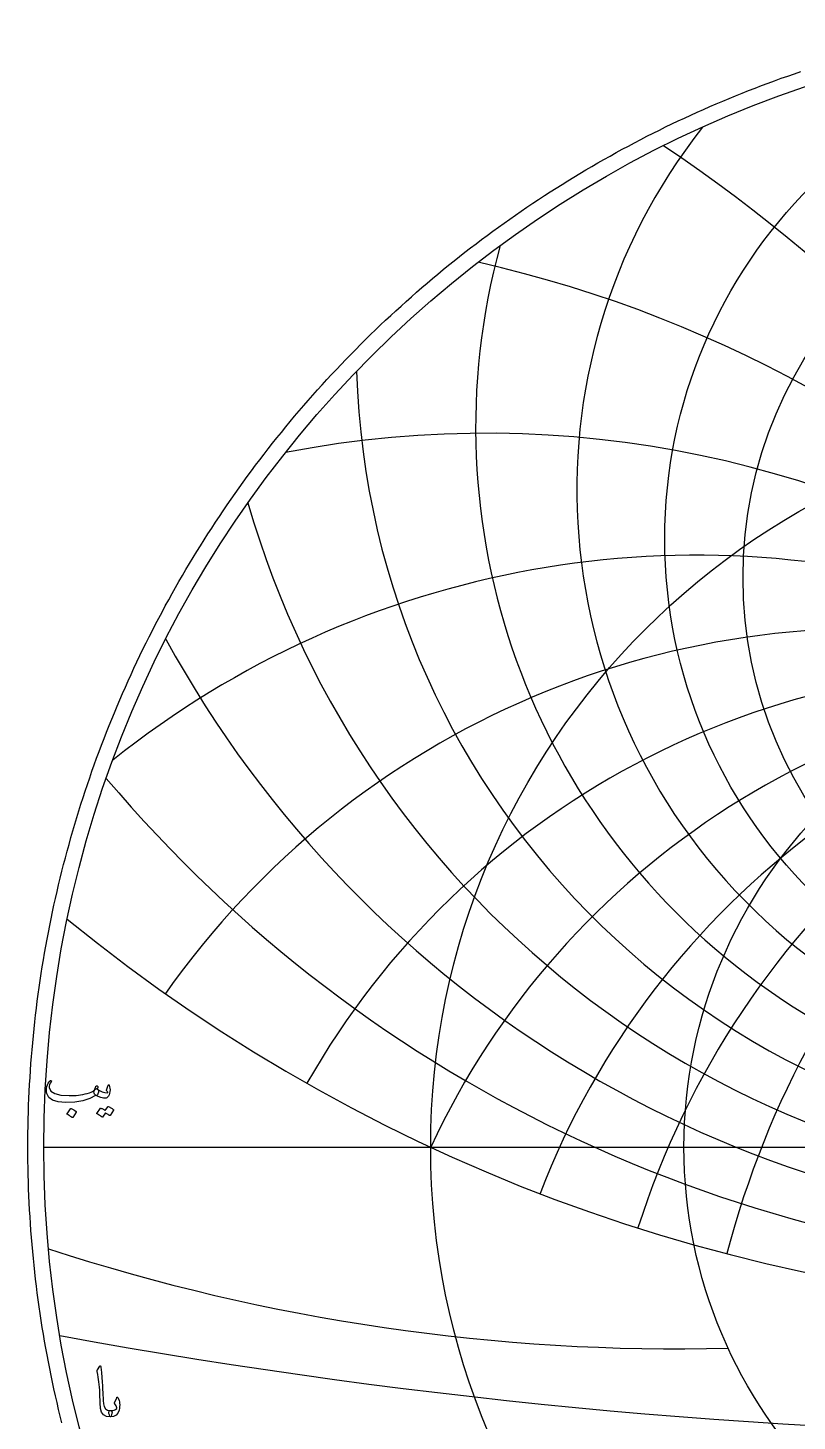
# Model space of a CAD drawing. Header units: millimetres. Extents: x -62 to 62, y -62 to 63.
# Drawn here: x -61.6 to -19.9, y -14.9 to 60.8 of the extents above; entities that cross this region are included whole.
import ezdxf

# ---------------------------------------------------------------- set-up
doc = ezdxf.new("R2010")
doc.units = ezdxf.units.MM
for name, color, linetype in [('CUT_OUTER', 1, 'Continuous'), ('ENGRAVE', 7, 'Continuous'), ('ENGRAVE_FINE', 8, 'Continuous'), ('TEXT', 5, 'Continuous')]:
    doc.layers.add(name, color=color, linetype=linetype)

msp = doc.modelspace()

# ---------------------------------------------------------------- linework, layer by layer
at = {"layer": 'CUT_OUTER'}
msp.add_lwpolyline([(-59.7661, -14.9706), (-59.8568, -14.6036), (-59.9453, -14.2361), (-60.0315, -13.868), (-60.1154, -13.4994), (-60.1971, -13.1303), (-60.2766, -12.7606), (-60.3537, -12.3906), (-60.4286, -12.02), (-60.5012, -11.649), (-60.5716, -11.2775), (-60.6396, -10.9057), (-60.7054, -10.5334), (-60.7689, -10.1607), (-60.8301, -9.7876), (-60.889, -9.4142), (-60.9456, -9.0404), (-61, -8.6663), (-61.052, -8.2919), (-61.1017, -7.9171), (-61.1491, -7.542), (-61.1943, -7.1667), (-61.2371, -6.7911), (-61.2776, -6.4152), (-61.3158, -6.0391), (-61.3517, -5.6627), (-61.3853, -5.2862), (-61.4166, -4.9094), (-61.4456, -4.5325), (-61.4722, -4.1554), (-61.4966, -3.7781), (-61.5186, -3.4007), (-61.5383, -3.0232), (-61.5557, -2.6455), (-61.5708, -2.2678), (-61.5835, -1.89), (-61.5939, -1.512), (-61.6021, -1.1341), (-61.6079, -0.7561), (-61.6113, -0.378), (-61.6125, 0), (-61.6113, 0.378), (-61.6079, 0.7561), (-61.6021, 1.1341), (-61.5939, 1.512), (-61.5835, 1.89), (-61.5708, 2.2678), (-61.5557, 2.6455), (-61.5383, 3.0232), (-61.5186, 3.4007), (-61.4966, 3.7781), (-61.4722, 4.1554), (-61.4456, 4.5325), (-61.4166, 4.9094), (-61.3853, 5.2862), (-61.3517, 5.6627), (-61.3158, 6.0391), (-61.2776, 6.4152), (-61.2371, 6.7911), (-61.1943, 7.1667), (-61.1491, 7.542), (-61.1017, 7.9171), (-61.052, 8.2919), (-61, 8.6663), (-60.9456, 9.0404), (-60.889, 9.4142), (-60.8301, 9.7876), (-60.7689, 10.1607), (-60.7054, 10.5334), (-60.6396, 10.9057), (-60.5716, 11.2775), (-60.5012, 11.649), (-60.4286, 12.02), (-60.3537, 12.3906), (-60.2766, 12.7606), (-60.1971, 13.1303), (-60.1154, 13.4994), (-60.0315, 13.868), (-59.9453, 14.2361), (-59.8568, 14.6036), (-59.7661, 14.9706), (-59.6731, 15.3371), (-59.5778, 15.7029), (-59.4804, 16.0682), (-59.3807, 16.4328), (-59.2787, 16.7969), (-59.1745, 17.1603), (-59.0681, 17.5231), (-58.9595, 17.8852), (-58.8486, 18.2466), (-58.7356, 18.6073), (-58.6203, 18.9674), (-58.5028, 19.3267), (-58.3831, 19.6853), (-58.2612, 20.0432), (-58.1372, 20.4003), (-58.0109, 20.7566), (-57.8824, 21.1122), (-57.7518, 21.4669), (-57.619, 21.8209), (-57.484, 22.174), (-57.3469, 22.5263), (-57.2076, 22.8778), (-57.0661, 23.2284), (-56.9225, 23.5781), (-56.7768, 23.9269), (-56.6289, 24.2748), (-56.4789, 24.6218), (-56.3267, 24.9679), (-56.1725, 25.3131), (-56.0161, 25.6573), (-55.8576, 26.0005), (-55.697, 26.3427), (-55.5344, 26.684), (-55.3696, 27.0242), (-55.2027, 27.3635), (-55.0338, 27.7017), (-54.8628, 28.0388), (-54.6897, 28.3749), (-54.5146, 28.71), (-54.3374, 29.0439), (-54.1581, 29.3768), (-53.9769, 29.7085), (-53.7936, 30.0392), (-53.6082, 30.3687), (-53.4209, 30.6971), (-53.2315, 31.0243), (-53.0402, 31.3503), (-52.8468, 31.6752), (-52.6515, 31.9988), (-52.4541, 32.3213), (-52.2548, 32.6425), (-52.0535, 32.9625), (-51.8503, 33.2813), (-51.6451, 33.5988), (-51.438, 33.9151), (-51.2289, 34.2301), (-51.0179, 34.5438), (-50.805, 34.8562), (-50.5902, 35.1672), (-50.3734, 35.477), (-50.1548, 35.7854), (-49.9343, 36.0925), (-49.7119, 36.3982), (-49.4876, 36.7025), (-49.2615, 37.0055), (-49.0335, 37.307), (-48.8037, 37.6072), (-48.572, 37.906), (-48.3385, 38.2033), (-48.1032, 38.4992), (-47.866, 38.7936), (-47.6271, 39.0866), (-47.3864, 39.3781), (-47.1439, 39.6681), (-46.8996, 39.9566), (-46.6535, 40.2436), (-46.4057, 40.5291), (-46.1562, 40.8131), (-45.9049, 41.0955), (-45.6519, 41.3764), (-45.3971, 41.6558), (-45.1407, 41.9335), (-44.8825, 42.2097), (-44.6227, 42.4843), (-44.3612, 42.7573), (-44.098, 43.0287), (-43.8331, 43.2985), (-43.5666, 43.5666), (-43.2985, 43.8331), (-43.0287, 44.098), (-42.7573, 44.3612), (-42.4843, 44.6227), (-42.2097, 44.8825), (-41.9335, 45.1407), (-41.6558, 45.3971), (-41.3764, 45.6519), (-41.0955, 45.9049), (-40.8131, 46.1562), (-40.5291, 46.4057), (-40.2436, 46.6535), (-39.9566, 46.8996), (-39.6681, 47.1439), (-39.3781, 47.3864), (-39.0866, 47.6271), (-38.7936, 47.866), (-38.4992, 48.1032), (-38.2033, 48.3385), (-37.906, 48.572), (-37.6072, 48.8037), (-37.307, 49.0335), (-37.0055, 49.2615), (-36.7025, 49.4876), (-36.3982, 49.7119), (-36.0925, 49.9343), (-35.7854, 50.1548), (-35.477, 50.3734), (-35.1672, 50.5902), (-34.8562, 50.805), (-34.5438, 51.0179), (-34.2301, 51.2289), (-33.9151, 51.438), (-33.5988, 51.6451), (-33.2813, 51.8503), (-32.9625, 52.0535), (-32.6425, 52.2548), (-32.3213, 52.4541), (-31.9988, 52.6515), (-31.6752, 52.8468), (-31.3503, 53.0402), (-31.0243, 53.2315), (-30.6971, 53.4209), (-30.3687, 53.6082), (-30.0392, 53.7936), (-29.7085, 53.9769), (-29.3768, 54.1581), (-29.0439, 54.3374), (-28.71, 54.5146), (-28.3749, 54.6897), (-28.0388, 54.8628), (-27.7017, 55.0338), (-27.3635, 55.2027), (-27.0242, 55.3696), (-26.684, 55.5344), (-26.3427, 55.697), (-26.0005, 55.8576), (-25.6573, 56.0161), (-25.3131, 56.1725), (-24.9679, 56.3267), (-24.6218, 56.4789), (-24.2748, 56.6289), (-23.9269, 56.7768), (-23.5781, 56.9225), (-23.2284, 57.0661), (-22.8778, 57.2076), (-22.5263, 57.3469), (-22.174, 57.484), (-21.8209, 57.619), (-21.4669, 57.7518), (-21.1122, 57.8824), (-20.7566, 58.0109), (-20.4003, 58.1372), (-20.0432, 58.2612), (-19.6853, 58.3831)], dxfattribs=at)
at = {"layer": 'ENGRAVE'}
msp.add_lwpolyline([(-60.75, 0), (60.75, 0)], dxfattribs=at)
for centre, radius in [((0, 0), 60.75), ((0, 33.0117), 27.0686), ((0, 30.9158), 22.8253), ((0, 0), 39.7663), ((0, 0), 26.0306)]:
    msp.add_circle(centre, radius, dxfattribs=at)
for centre, radius, start, end in [((0, 35.6694), 31.8404, 141.807745, 38.192255), ((0, 39.0633), 37.3271, 164.663432, 15.336568), ((0, 43.4561), 43.8031, 181.754826, 358.245174), ((0, 49.2602), 51.6924, 196.051023, 343.948977), ((0, 57.1591), 61.6899, 208.658993, 331.341007), ((0, -18.5433), 43.8773, 25, 155), ((0, -18.5433), 43.8773, 25, 155), ((0, 68.369), 75.0236, 220.132937, 319.867063), ((0, 85.2791), 94.0951, 230.794386, 309.205614), ((-26.4295, 98.6361), 109.5854, 251.886951, 271.462631)]:
    msp.add_arc(centre, radius, start, end, dxfattribs=at)
at = {"layer": 'ENGRAVE_FINE'}
for centre, radius, start, end in [((-75.9977, -18.5433), 87.7545, 6.799082, 56.167179), ((-75.9977, -18.5433), 87.7545, 6.799082, 56.167179), ((-52.2909, -18.5433), 68.2609, 9.226433, 77.22755), ((-52.2909, -18.5433), 68.2609, 9.226433, 77.22755), ((-36.8174, -18.5433), 57.2777, 11.804305, 100.885265), ((-36.8174, -18.5433), 57.2777, 11.804305, 100.885265), ((-25.3326, -18.5433), 50.6651, 14.587882, 128.690572), ((-25.3326, -18.5433), 50.6651, 14.587882, 128.690572), ((25.3326, -18.5433), 50.6651, 51.309428, 165.412118), ((25.3326, -18.5433), 50.6651, 51.309428, 165.412118), ((-15.97, -18.5433), 46.6932, 17.647457, 144.863094), ((-15.97, -18.5433), 46.6932, 17.647457, 144.863094), ((15.97, -18.5433), 46.6932, 35.136906, 162.352543), ((15.97, -18.5433), 46.6932, 35.136906, 162.352543), ((-7.7367, -18.5433), 44.5541, 21.075864, 150.400641), ((-7.7367, -18.5433), 44.5541, 21.075864, 150.400641), ((7.7367, -18.5433), 44.5541, 29.599359, 158.924136), ((7.7367, -18.5433), 44.5541, 29.599359, 158.924136), ((0, 317.2545), 332.9189, 259.637891, 280.362109)]:
    msp.add_arc(centre, radius, start, end, dxfattribs=at)
at = {"layer": 'TEXT'}
for points in [[(-57.8485, 3.1483), (-57.8448, 3.1463), (-57.8413, 3.1444), (-57.8381, 3.1425), (-57.8351, 3.1406), (-57.8321, 3.1384), (-57.8288, 3.1358), (-57.8254, 3.1327), (-57.8216, 3.1291), (-57.7907, 3.0927), (-57.7785, 3.0409), (-57.785, 2.9739), (-57.8101, 2.8915), (-57.8334, 2.8414), (-57.8571, 2.8101), (-57.8813, 2.7974), (-57.906, 2.8033), (-57.9184, 2.8093), (-57.9289, 2.812), (-57.9376, 2.8113), (-57.9443, 2.8072), (-58.2585, 2.6352), (-58.6341, 2.514), (-59.071, 2.4436), (-59.5692, 2.424), (-59.972, 2.4584), (-60.2762, 2.5504), (-60.4817, 2.6999), (-60.5885, 2.9068), (-60.6051, 3.0045), (-60.6087, 3.1023), (-60.5993, 3.2), (-60.577, 3.2977), (-60.5466, 3.3842), (-60.509, 3.4635), (-60.4642, 3.5355), (-60.4123, 3.6005), (-60.4024, 3.6086), (-60.3921, 3.6139), (-60.3814, 3.6163), (-60.3701, 3.6158), (-60.3596, 3.6112), (-60.3509, 3.6052), (-60.3442, 3.5978), (-60.3394, 3.589), (-60.3373, 3.5803), (-60.3385, 3.5698), (-60.343, 3.5573), (-60.3509, 3.543), (-60.4065, 3.4615), (-60.4429, 3.382), (-60.4602, 3.3044), (-60.4582, 3.2287), (-60.3672, 3.039), (-60.1555, 2.903), (-59.823, 2.8206), (-59.3699, 2.7919), (-59.2454, 2.7938), (-59.1213, 2.7995), (-58.9973, 2.8091), (-58.8736, 2.8225), (-58.7508, 2.8398), (-58.6298, 2.8608), (-58.5104, 2.8857), (-58.3927, 2.9145), (-58.2784, 2.9471), (-58.1848, 2.9796), (-58.1117, 3.0122), (-58.0592, 3.0448), (-58.039, 3.062), (-58.0204, 3.0831), (-58.0036, 3.108), (-57.9883, 3.1368), (-57.9741, 3.1688), (-57.9601, 3.2038), (-57.9463, 3.2417), (-57.9328, 3.2824), (-57.9275, 3.2948), (-57.9194, 3.3054), (-57.9083, 3.314), (-57.8945, 3.3207), (-57.8796, 3.3243), (-57.8657, 3.3236), (-57.8528, 3.3185), (-57.8408, 3.3092), (-57.8312, 3.2963), (-57.8255, 3.2805), (-57.8236, 3.2618), (-57.8255, 3.2402)], [(-57.9634, 2.8417), (-58.0051, 2.8812), (-58.0267, 2.9308), (-58.0281, 2.9904), (-58.0094, 3.0601), (-57.9689, 3.1226), (-57.9318, 3.1607), (-57.8981, 3.1744), (-57.8676, 3.1636), (-57.7239, 3.0685), (-57.5802, 3.0017), (-57.4365, 2.9631), (-57.2928, 2.9528), (-57.2878, 2.9538), (-57.2842, 2.9566), (-57.282, 2.9614), (-57.2813, 2.9681), (-57.2849, 2.9808), (-57.2957, 2.9998), (-57.3136, 3.0249), (-57.3388, 3.0563), (-57.3436, 3.0659), (-57.3464, 3.0754), (-57.3474, 3.085), (-57.3464, 3.0946), (-57.2545, 3.359), (-57.2502, 3.3691), (-57.2449, 3.3763), (-57.2387, 3.3806), (-57.2315, 3.382), (-57.2243, 3.3808), (-57.2181, 3.3772), (-57.2128, 3.3712), (-57.2085, 3.3629), (-57.1797, 3.2769), (-57.1625, 3.1914), (-57.1567, 3.1063), (-57.1625, 3.0218), (-57.1812, 2.9166), (-57.2066, 2.8311), (-57.2387, 2.7653), (-57.2775, 2.719), (-57.3069, 2.6936), (-57.334, 2.675), (-57.3587, 2.663), (-57.3809, 2.6577), (-57.5093, 2.6548), (-57.6492, 2.6845), (-57.8006, 2.7468), (-57.9634, 2.8417)], [(-59.3009, 2.0829), (-59.2961, 2.0877), (-59.2894, 2.0905), (-59.2808, 2.0915), (-59.2702, 2.0905), (-59.1957, 2.0604), (-59.1256, 2.0235), (-59.0597, 1.9799), (-58.9981, 1.9296), (-58.9922, 1.9219), (-58.9895, 1.9143), (-58.9902, 1.9066), (-58.9943, 1.8989), (-59.1744, 1.6077), (-59.1811, 1.6007), (-59.1898, 1.5991), (-59.2003, 1.6027), (-59.2128, 1.6115), (-59.2235, 1.6192), (-59.2405, 1.6307), (-59.2638, 1.646), (-59.2932, 1.6652), (-59.3294, 1.6882), (-59.3728, 1.715), (-59.4233, 1.7456), (-59.481, 1.7801), (-59.4887, 1.7859), (-59.4925, 1.7916), (-59.4925, 1.7974), (-59.4887, 1.8031)], [(-57.2813, 2.1902), (-57.2765, 2.195), (-57.2698, 2.1979), (-57.2612, 2.1988), (-57.2506, 2.1979), (-57.2129, 2.1837), (-57.1764, 2.1682), (-57.1411, 2.1511), (-57.1069, 2.1327), (-57.0738, 2.1126), (-57.0413, 2.0905), (-57.0096, 2.0666), (-56.9785, 2.0407), (-56.9726, 2.0328), (-56.9699, 2.0244), (-56.9706, 2.0156), (-56.9747, 2.0062), (-57.1587, 1.715), (-57.1637, 1.7112), (-57.1711, 1.7112), (-57.1809, 1.715), (-57.1932, 1.7227), (-57.2015, 1.7297), (-57.2152, 1.7394), (-57.2341, 1.7518), (-57.2583, 1.7667), (-57.288, 1.7846), (-57.3235, 1.8055), (-57.3646, 1.8296), (-57.4116, 1.8568), (-57.5572, 1.6307), (-57.5639, 1.6237), (-57.5725, 1.6221), (-57.5831, 1.6256), (-57.5955, 1.6345), (-57.6063, 1.6422), (-57.6233, 1.6537), (-57.6466, 1.669), (-57.676, 1.6882), (-57.7122, 1.7112), (-57.7555, 1.738), (-57.8061, 1.7686), (-57.8638, 1.8031), (-57.8698, 1.8089), (-57.8724, 1.8146), (-57.8717, 1.8204), (-57.8676, 1.8261), (-57.6799, 2.1059), (-57.6751, 2.1107), (-57.6684, 2.1135), (-57.6597, 2.1145), (-57.6492, 2.1135), (-57.6171, 2.1031), (-57.586, 2.091), (-57.5558, 2.0773), (-57.5266, 2.0618), (-57.4983, 2.0449), (-57.471, 2.0268), (-57.4446, 2.0076), (-57.4193, 1.9871)], [(-57.7159, -11.8898), (-57.7085, -11.8783), (-57.7015, -11.8707), (-57.695, -11.8668), (-57.6891, -11.8668), (-57.68, -11.8719), (-57.6718, -11.887), (-57.6646, -11.9121), (-57.6584, -11.9473), (-57.6268, -12.2335), (-57.6009, -12.4982), (-57.5808, -12.7413), (-57.5664, -12.9629), (-57.5572, -13.1523), (-57.5487, -13.3221), (-57.5409, -13.4723), (-57.5339, -13.6028), (-57.5277, -13.7137), (-57.5228, -13.805), (-57.5191, -13.8766), (-57.5166, -13.9286), (-57.4826, -14.0843), (-57.4074, -14.1988), (-57.291, -14.2721), (-57.1334, -14.3042), (-57.0896, -14.3156), (-57.0615, -14.3425), (-57.0493, -14.3846), (-57.0529, -14.4421), (-57.0709, -14.5327), (-57.0903, -14.5973), (-57.1111, -14.6361), (-57.1334, -14.6491), (-57.3552, -14.6198), (-57.5185, -14.5322), (-57.6234, -14.3861), (-57.6699, -14.1815), (-57.6772, -14.0837), (-57.6838, -13.9856), (-57.6897, -13.8873), (-57.6948, -13.7887), (-57.6995, -13.6899), (-57.7039, -13.5909), (-57.7081, -13.4916), (-57.7121, -13.3921), (-57.7192, -13.2023), (-57.7293, -13.0314), (-57.7422, -12.8794), (-57.758, -12.7463), (-57.7767, -12.6186), (-57.7983, -12.4824), (-57.8227, -12.3378), (-57.85, -12.1849), (-57.8536, -12.1574), (-57.8529, -12.1322), (-57.8479, -12.1095), (-57.8385, -12.0891)], [(-56.9034, -13.8404), (-56.7961, -13.6028), (-56.7803, -13.5767), (-56.7636, -13.5674), (-56.7458, -13.5748), (-56.7272, -13.599), (-56.6927, -13.6715), (-56.6658, -13.747), (-56.6467, -13.8257), (-56.6352, -13.9075), (-56.6316, -13.9929), (-56.6361, -14.0824), (-56.6488, -14.1759), (-56.6697, -14.2735), (-56.7332, -14.4378), (-56.8316, -14.5552), (-56.965, -14.6256), (-57.1334, -14.6491), (-57.1528, -14.6368), (-57.1727, -14.6002), (-57.193, -14.5391), (-57.2139, -14.4536), (-57.2198, -14.4079), (-57.2187, -14.3703), (-57.2103, -14.3408), (-57.1947, -14.3195), (-57.1822, -14.3113), (-57.1679, -14.3061), (-57.1516, -14.3037), (-57.1334, -14.3042), (-57.0273, -14.3008), (-56.9351, -14.2792), (-56.8567, -14.2395), (-56.7923, -14.1815), (-56.7894, -14.177), (-56.7885, -14.171), (-56.7894, -14.1636), (-56.7923, -14.1547), (-56.8074, -14.1006), (-56.8297, -14.0455), (-56.8591, -13.9894), (-56.8958, -13.9324), (-56.9078, -13.9109), (-56.913, -13.8884), (-56.9116, -13.8649), (-56.9034, -13.8404)]]:
    msp.add_lwpolyline(points, close=True, dxfattribs=at)

doc.saveas('drawing.dxf')
